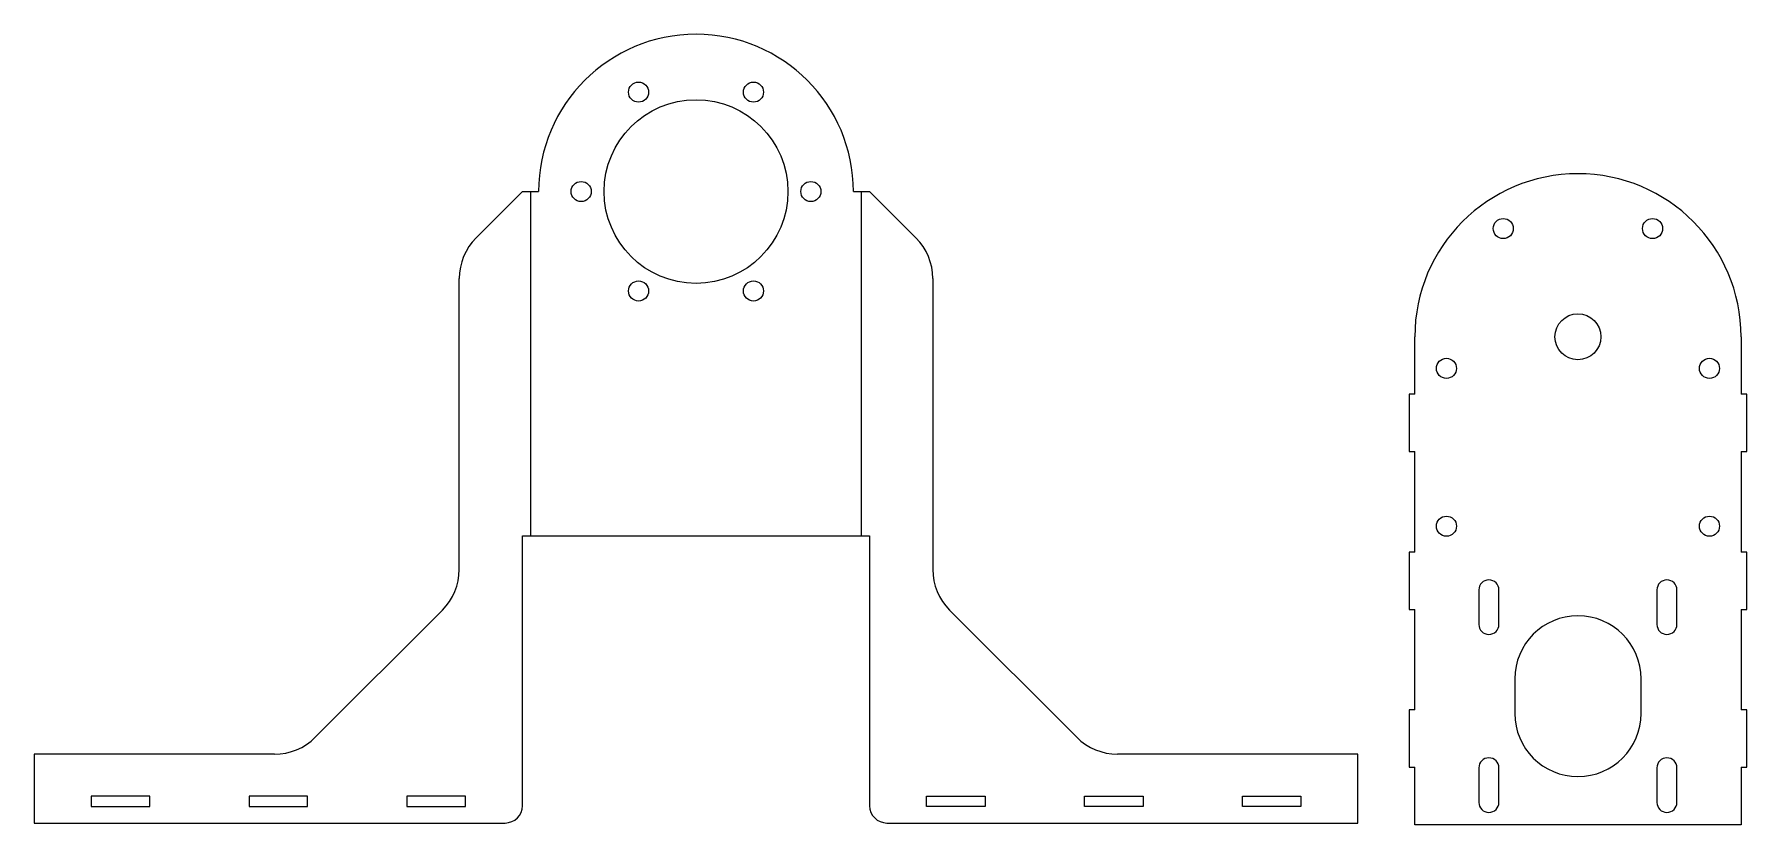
# Model space of a CAD drawing. Extents: x 10 to 308, y 8 to 145.
import ezdxf

# ---------------------------------------------------------------- set-up
doc = ezdxf.new("R2010")
doc.units = 0
doc.header["$LTSCALE"] = 2
doc.header["$MEASUREMENT"] = 0
doc.layers.add('CUT', color=7, linetype='CONTINUOUS')
doc.layers.add('FOLD', color=4, linetype='CONTINUOUS')

msp = doc.modelspace()

# ---------------------------------------------------------------- linework, layer by layer
at = {"layer": 'CUT'}
for p, q in [((94.69, 118.09), (86.62, 110.02)), ((94.69, 118.09), (97.52, 118.09)), ((152.32, 118.09), (155.15, 118.09)), ((163.22, 110.02), (155.15, 118.09)), ((83.69, 52.24), (83.69, 102.95)), ((166.15, 102.95), (166.15, 52.24)), ((250.08, 82.79), (250.08, 92.79)), ((306.88, 92.79), (306.88, 82.79)), ((249.08, 82.79), (249.08, 72.79)), ((250.08, 82.79), (249.08, 82.79)), ((307.88, 82.79), (306.88, 82.79)), ((307.88, 72.79), (307.88, 82.79)), ((249.08, 72.79), (250.08, 72.79)), ((250.08, 55.29), (250.08, 72.79)), ((306.88, 72.79), (307.88, 72.79)), ((306.88, 72.79), (306.88, 55.29)), ((94.69, 11.09), (94.69, 58.09)), ((94.69, 58.09), (155.15, 58.09)), ((155.15, 58.09), (155.15, 11.09)), ((249.08, 55.29), (249.08, 45.29)), ((250.08, 55.29), (249.08, 55.29)), ((307.88, 55.29), (306.88, 55.29)), ((307.88, 45.29), (307.88, 55.29)), ((261.23, 48.69), (261.23, 42.69)), ((264.73, 42.69), (264.73, 48.69)), ((292.23, 48.69), (292.23, 42.69)), ((295.73, 42.69), (295.73, 48.69)), ((80.76, 45.16), (58.62, 23.02)), ((191.22, 23.02), (169.07, 45.16)), ((249.08, 45.29), (250.08, 45.29)), ((250.08, 27.79), (250.08, 45.29)), ((306.88, 45.29), (307.88, 45.29)), ((306.88, 45.29), (306.88, 27.79)), ((267.48, 33.19), (267.48, 27.19)), ((289.48, 27.19), (289.48, 33.19)), ((249.08, 27.79), (249.08, 17.79)), ((250.08, 27.79), (249.08, 27.79)), ((307.88, 27.79), (306.88, 27.79)), ((307.88, 17.79), (307.88, 27.79)), ((9.69, 20.09), (9.69, 8.09)), ((51.55, 20.09), (9.69, 20.09)), ((240.15, 20.09), (198.29, 20.09)), ((240.15, 8.09), (240.15, 20.09)), ((249.08, 17.79), (250.08, 17.79)), ((250.08, 7.79), (250.08, 17.79)), ((261.23, 17.69), (261.23, 11.69)), ((264.73, 11.69), (264.73, 17.69)), ((292.23, 17.69), (292.23, 11.69)), ((295.73, 11.69), (295.73, 17.69)), ((306.88, 17.79), (307.88, 17.79)), ((306.88, 17.79), (306.88, 7.79)), ((19.59, 12.79), (19.59, 10.99)), ((29.79, 12.79), (19.59, 12.79)), ((29.79, 10.99), (29.79, 12.79)), ((47.09, 12.79), (47.09, 10.99)), ((57.29, 12.79), (47.09, 12.79)), ((57.29, 10.99), (57.29, 12.79)), ((74.59, 12.79), (74.59, 10.99)), ((84.79, 12.79), (74.59, 12.79)), ((84.79, 10.99), (84.79, 12.79)), ((165.05, 12.79), (175.25, 12.79)), ((165.05, 10.99), (165.05, 12.79)), ((175.25, 12.79), (175.25, 10.99)), ((192.55, 12.79), (202.75, 12.79)), ((192.55, 10.99), (192.55, 12.79)), ((202.75, 12.79), (202.75, 10.99)), ((220.05, 12.79), (230.25, 12.79)), ((220.05, 10.99), (220.05, 12.79)), ((230.25, 12.79), (230.25, 10.99)), ((19.59, 10.99), (29.79, 10.99)), ((47.09, 10.99), (57.29, 10.99)), ((74.59, 10.99), (84.79, 10.99)), ((175.25, 10.99), (165.05, 10.99)), ((202.75, 10.99), (192.55, 10.99)), ((230.25, 10.99), (220.05, 10.99)), ((9.69, 8.09), (91.69, 8.09)), ((158.15, 8.09), (240.15, 8.09)), ((306.88, 7.79), (250.08, 7.79))]:
    msp.add_line(p, q, dxfattribs=at)
for centre, radius in [((114.92, 135.41), 1.75), ((134.92, 135.41), 1.75), ((124.92, 118.09), 16), ((104.92, 118.09), 1.75), ((144.92, 118.09), 1.75), ((265.48, 111.64), 1.75), ((291.48, 111.64), 1.75), ((114.92, 100.77), 1.75), ((134.92, 100.77), 1.75), ((278.48, 92.79), 4), ((255.58, 87.29), 1.75), ((301.38, 87.29), 1.75), ((255.58, 59.79), 1.75), ((301.38, 59.79), 1.75)]:
    msp.add_circle(centre, radius, dxfattribs=at)
for centre, radius, start, end in [((124.92, 118.09), 27.4, 0, 180), ((278.48, 92.79), 28.4, 0, 180), ((93.69, 102.95), 10, 135, 180), ((156.15, 102.95), 10, 0, 45), ((73.69, 52.24), 10, 315, 0), ((176.15, 52.24), 10, 180, 225), ((262.98, 48.69), 1.75, 0, 180), ((293.98, 48.69), 1.75, 0, 180), ((262.98, 42.69), 1.75, 180, 0), ((278.48, 33.19), 11, 0, 180), ((293.98, 42.69), 1.75, 180, 0), ((278.48, 27.19), 11, 180, 0), ((51.55, 30.09), 10, 270, 315), ((198.29, 30.09), 10, 225, 270), ((262.98, 17.69), 1.75, 0, 180), ((293.98, 17.69), 1.75, 0, 180), ((91.69, 11.09), 3, 270, 0), ((158.15, 11.09), 3, 180, 270), ((262.98, 11.69), 1.75, 180, 0), ((293.98, 11.69), 1.75, 180, 0)]:
    msp.add_arc(centre, radius, start, end, dxfattribs=at)
at = {"layer": 'FOLD'}
for p, q in [((96.1, 118.09), (96.1, 58.09)), ((153.73, 58.09), (153.73, 118.09))]:
    msp.add_line(p, q, dxfattribs=at)

doc.saveas('drawing.dxf')
